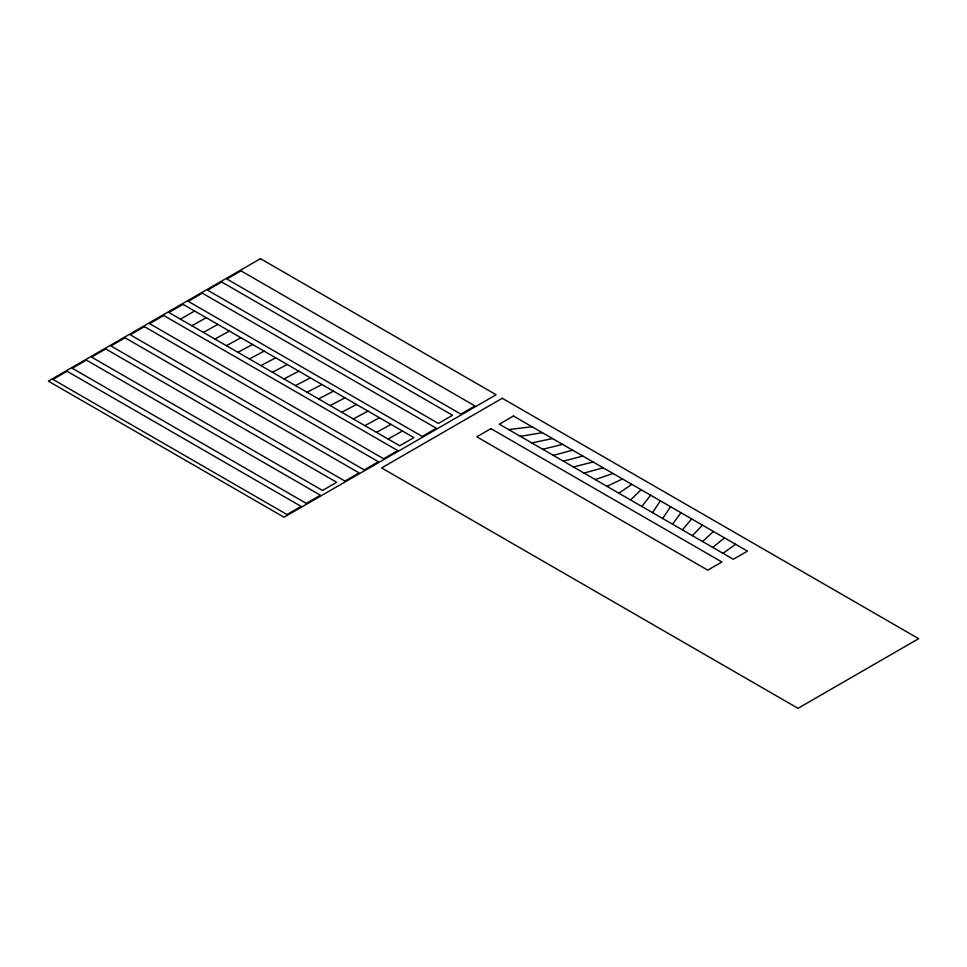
<?xml version="1.0" encoding="UTF-8"?>
<svg xmlns="http://www.w3.org/2000/svg" width="967" height="967" viewBox="0 0 967 967"><rect width="100%" height="100%" fill="white"/><g stroke="black" fill="none" stroke-linecap="round" stroke-linejoin="round"><path stroke-width="1.45" d="M662.685 518.493L670.554 506.708M652.52 512.631L660.425 500.87M672.573 524.199L680.973 512.728M641.846 506.466L650.622 495.201M682.436 529.904L691.635 518.88M692.408 535.658L702.477 525.141M630.581 499.963L641.109 489.713M702.526 541.496L713.453 531.475M712.739 547.395L724.501 537.857M723.014 553.329L735.597 544.264M618.856 493.194L631.789 484.334M180.406 319.134L194.609 310.999M191.913 325.782L206.176 317.684M388.118 439.054L402.429 430.992M203.421 332.418L217.768 324.38M214.916 339.054L229.348 331.065M376.489 432.346L390.97 424.368M226.411 345.702L240.94 337.749M237.918 352.339L252.532 344.445M364.885 425.637L379.487 417.744M249.413 358.975L264.112 351.13M353.281 418.941L368.004 411.12M260.921 365.623L275.692 357.814M272.44 372.271L287.259 364.499M341.702 412.256L356.509 404.472M283.96 378.919L298.827 371.171M330.134 405.572L344.989 397.824M295.491 385.579L310.383 377.843M307.022 392.239L321.926 384.515M318.578 398.9L333.47 391.176M606.962 486.328L622.482 478.955M595.237 479.559L612.993 473.479M584.02 473.081L603.203 467.823M553.281 455.336L572.633 450.187M563.362 461.15L582.835 456.073M573.455 466.976L593.097 461.984M542.789 449.28L562.564 444.361M531.777 442.922L552.495 438.559M520.355 436.322L542.33 432.684M508.715 429.602L532.031 426.737M260.449 258.673L48.35 381.131L284.02 517.2L496.131 394.741L260.449 258.673M67.086 371.268L52.943 379.427L286.969 514.541L301.112 506.382L67.086 371.268M86.414 360.111L72.271 368.27L306.297 503.384L320.428 495.225L86.414 360.111M105.741 348.954L91.599 357.113L322.555 490.462L336.697 482.291L105.741 348.954M125.057 337.797L110.915 345.956L344.941 481.07L359.083 472.899L125.057 337.797M144.385 326.628L130.243 334.8L364.269 469.914L378.411 461.743L144.385 326.628M163.713 315.484L149.571 323.643L383.597 458.757L397.739 450.586L163.713 315.484M183.029 304.327L168.899 312.486L399.746 445.763L413.888 437.604L183.029 304.327M202.357 293.17L188.214 301.329L422.241 436.443L436.383 428.272L202.357 293.17M221.685 282.001L207.554 290.173L438.402 423.449L452.544 415.278L221.685 282.001M241.013 270.845L226.87 279.016L460.896 414.13L475.027 405.959L241.013 270.845M502.272 398.283L381.627 467.931L798.017 708.327L918.65 638.679L502.272 398.283M490.934 428.659L476.804 436.818L707.759 570.167L721.902 561.996L490.934 428.659M513.465 416.015L499.323 424.187L733.337 559.289L747.479 551.13L513.465 416.015"/></g></svg>
